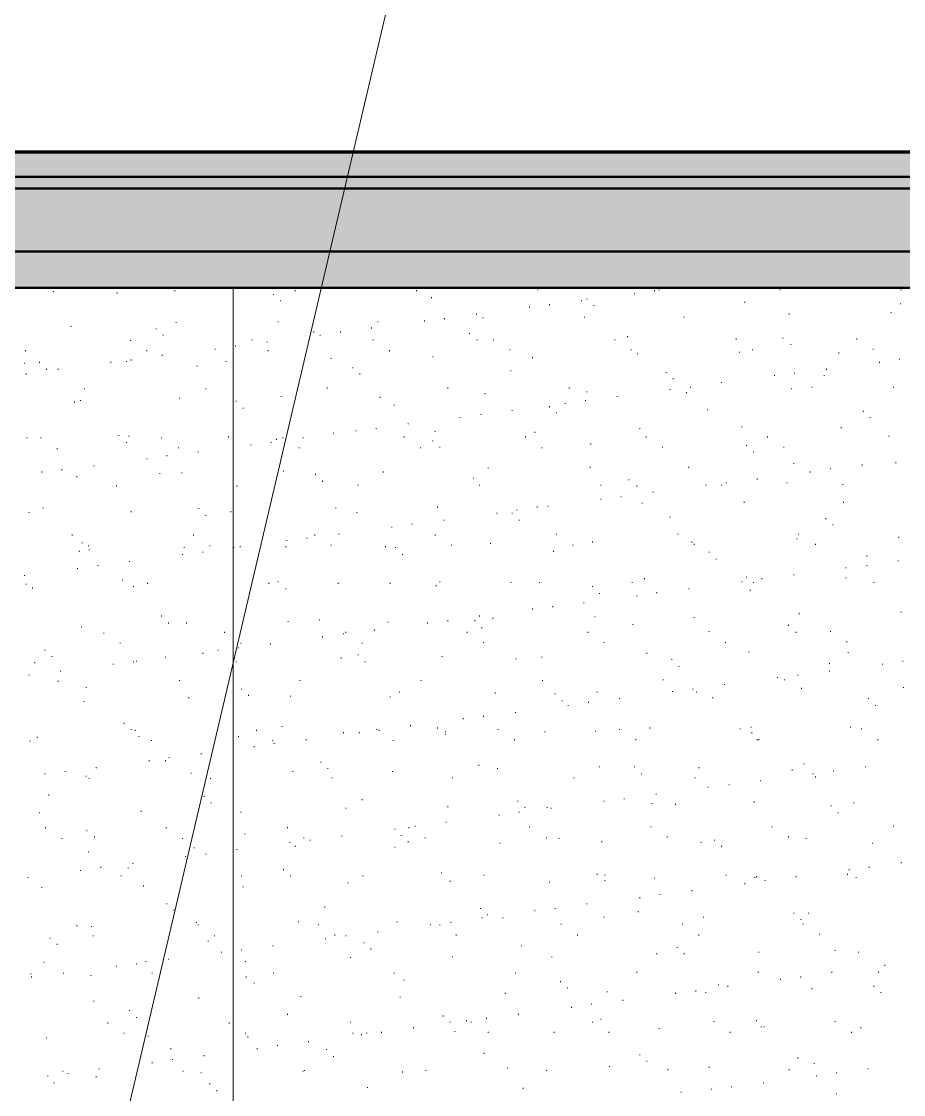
# Model space of a CAD drawing. Header units: inches. Extents: x 5 to 516, y -193 to 129.
# Drawn here: x 41.192 to 44.972, y -50.425 to -45.828 of the extents above; entities that cross this region are included whole.
import ezdxf

# ---------------------------------------------------------------- set-up
doc = ezdxf.new("R2010")
doc.units = ezdxf.units.IN
doc.header["$MEASUREMENT"] = 0
for name, color, linetype in [('Highlight', 210, 'Continuous'), ('PDF4_Geometry', 7, 'Continuous'), ('PDF4_Solid Fills', 7, 'Continuous')]:
    doc.layers.add(name, color=color, linetype=linetype)

msp = doc.modelspace()

# ---------------------------------------------------------------- hatches: boundary and pattern name
at = {"layer": 'PDF4_Solid Fills', "true_color": 0xb3b3b3, "transparency": 33554559}
for points in [[(48.845416, -46.4929831), (71.5387543, -46.4929831), (71.5387543, -46.5429787), (72.5987544, -46.5429787), (72.5987553, -46.4929831), (72.5987544, -46.4929787), (72.5987553, -46.3863164), (31.1987514, -46.3863164), (31.1987514, -46.5429787), (48.845416, -46.5429787)], [(31.1987514, -46.5429801), (31.1987514, -46.8129801), (31.1987514, -46.969646), (38.5354151, -46.969646), (48.845416, -46.969646), (48.845416, -46.8129801), (48.845416, -46.5429801)]]:
    msp.add_hatch(color=253, dxfattribs=at).paths.add_polyline_path(points)

# ---------------------------------------------------------------- linework, layer by layer
at = {"layer": 'Highlight'}
msp.add_line((23.3720821, -46.4929787), (77.1258262, -46.4929787), dxfattribs=at)
at = {"layer": 'PDF4_Geometry', "lineweight": 15}
for points in [[(41.1987522, -52.4029795), (43.255419, -43.6596452), (43.9220857, -43.6596452)], [(42.0987495, -54.9496512), (42.0987495, -46.9696506)], [(43.4054174, -46.979646), (43.4054174, -46.9763162)], [(43.9254166, -46.979646), (43.9254166, -46.9763162)], [(44.442086, -46.979646), (44.442086, -46.9763162)], [(44.9620853, -46.979646), (44.9620853, -46.9763162)], [(41.3287503, -46.9863124), (41.3287503, -46.9829826)], [(41.6020861, -46.9929788), (41.6020861, -46.9896489)], [(41.8487495, -46.9829826), (41.8487495, -46.979646)], [(42.2720826, -46.9996452), (42.2720826, -46.9963153)], [(42.3020848, -47.0263107), (42.3020848, -47.0229809)], [(42.365419, -46.9829826), (42.365419, -46.979646)], [(42.8854182, -46.9829826), (42.8854182, -46.979646)], [(42.9487523, -47.0129779), (42.9487523, -47.0096482)], [(43.5920833, -47.0263107), (43.5920833, -47.0229809)], [(43.6154191, -47.0196443), (43.6154191, -47.0163146)], [(43.8187543, -46.9963153), (43.8187543, -46.9929788)], [(43.9054174, -46.9829826), (43.9054174, -46.979646)], [(43.3687488, -47.0529831), (43.3687488, -47.0496465)], [(43.4554188, -47.0429801), (43.4554188, -47.0396503)], [(43.6454212, -47.0463167), (43.6454212, -47.0429801)], [(44.2920819, -47.0329839), (44.2920819, -47.0296473)], [(44.9587487, -47.0396503), (44.9587487, -47.0363137)], [(42.2920818, -47.1163173), (42.2920818, -47.1129807)], [(42.7187515, -47.1163173), (42.7187515, -47.1129807)], [(42.9187501, -47.1129807), (42.9187501, -47.1096441)], [(43.0054201, -47.1029777), (43.0054201, -47.0996479)], [(43.1420846, -47.0829785), (43.1420846, -47.0796487)], [(43.1687501, -47.0996479), (43.1687501, -47.0963113)], [(43.6054161, -47.0963113), (43.6054161, -47.0929815)], [(44.0320858, -47.0963113), (44.0320858, -47.0929815)], [(44.4820844, -47.0829785), (44.4820844, -47.0796487)], [(44.9187503, -47.0763121), (44.9187503, -47.0729823)], [(41.4054172, -47.1363165), (41.4054172, -47.1329798)], [(41.7687527, -47.1463127), (41.7687527, -47.1429828)], [(41.8554159, -47.1196471), (41.8554159, -47.1163173)], [(42.4454157, -47.1596455), (42.4454157, -47.1563156)], [(42.5587512, -47.1596455), (42.5587512, -47.1563156)], [(42.6920859, -47.1429828), (42.6920859, -47.1396462)], [(41.6587538, -47.196314), (41.6587538, -47.1929774)], [(41.7987481, -47.1729782), (41.7987481, -47.1696485)], [(42.178753, -47.1929774), (42.178753, -47.1896476)], [(42.245417, -47.2029804), (42.245417, -47.1996506)], [(42.4720812, -47.1729782), (42.4720812, -47.1696485)], [(42.6987523, -47.1929774), (42.6987523, -47.1896476)], [(43.1120824, -47.1663118), (43.1120824, -47.162982)], [(43.1454212, -47.1929774), (43.1454212, -47.1896476)], [(43.2154149, -47.1929774), (43.2154149, -47.1896476)], [(43.735421, -47.1929774), (43.735421, -47.1896476)], [(43.7887521, -47.1796446), (43.7887521, -47.1763148)], [(44.2554202, -47.1896476), (44.2554202, -47.186311)], [(44.4554188, -47.186311), (44.4554188, -47.1829812)], [(44.7720828, -47.1896476), (44.7720828, -47.186311)], [(41.2087484, -47.239649), (41.2087484, -47.2363124)], [(41.7287544, -47.239649), (41.7287544, -47.2363124)], [(42.0220826, -47.2329826), (42.0220826, -47.229646)], [(42.1087525, -47.2196498), (42.1087525, -47.2163132)], [(42.2487536, -47.239649), (42.2487536, -47.2363124)], [(42.7687528, -47.239649), (42.7687528, -47.2363124)], [(43.2854155, -47.2363124), (43.2854155, -47.2329826)], [(43.8054147, -47.2363124), (43.8054147, -47.2329826)], [(43.8320871, -47.2529818), (43.8320871, -47.2496452)], [(44.2687529, -47.2463154), (44.2687529, -47.2429788)], [(44.3254207, -47.2363124), (44.3254207, -47.2329826)], [(44.4887508, -47.2129834), (44.4887508, -47.2096468)], [(44.6954159, -47.2496452), (44.6954159, -47.2463154)], [(44.8420834, -47.2329826), (44.8420834, -47.229646)], [(41.2054186, -47.2929801), (41.2054186, -47.2896504)], [(41.2687527, -47.2896504), (41.2687527, -47.2863137)], [(41.5754205, -47.2896504), (41.5754205, -47.2863137)], [(41.6420845, -47.2863137), (41.6420845, -47.282984)], [(41.6620836, -47.2796474), (41.6620836, -47.2763107)], [(41.7954184, -47.2596482), (41.7954184, -47.2563116)], [(42.0687542, -47.2863137), (42.0687542, -47.282984)], [(42.5187528, -47.272981), (42.5187528, -47.2696444)], [(42.9554187, -47.2663146), (42.9554187, -47.262978)], [(43.3820816, -47.2696444), (43.3820816, -47.2663146)], [(44.8687489, -47.2896504), (44.8687489, -47.2863137)], [(44.9554189, -47.2763107), (44.9554189, -47.272981)], [(41.212085, -47.3396449), (41.212085, -47.3363151)], [(41.2987481, -47.3196457), (41.2987481, -47.3163159)], [(41.3487495, -47.3196457), (41.3487495, -47.3163159)], [(41.9454156, -47.3063129), (41.9454156, -47.3029831)], [(42.6120824, -47.3129794), (42.6120824, -47.3096495)], [(42.6420845, -47.3396449), (42.6420845, -47.3363151)], [(43.2887521, -47.3263121), (43.2887521, -47.3229823)], [(43.9554188, -47.3329785), (43.9554188, -47.3296487)], [(44.4187502, -47.3463113), (44.4187502, -47.3429815)], [(44.5054202, -47.3363151), (44.5054202, -47.3329785)], [(44.6320817, -47.3463113), (44.6320817, -47.3429815)], [(44.6420847, -47.3196457), (44.6420847, -47.3163159)], [(43.985421, -47.3596441), (43.985421, -47.3563143)], [(44.192086, -47.3763135), (44.192086, -47.3729837)], [(41.462085, -47.4029791), (41.462085, -47.3996493)], [(41.9820842, -47.4029791), (41.9820842, -47.3996493)], [(42.3054146, -47.436311), (42.3054146, -47.4329813)], [(42.5020834, -47.3996493), (42.5020834, -47.3963127)], [(42.7287545, -47.4396476), (42.7287545, -47.436311)], [(43.0187528, -47.3996493), (43.0187528, -47.3963127)], [(43.1787531, -47.4229783), (43.1787531, -47.4196485)], [(43.5387521, -47.3996493), (43.5387521, -47.3963127)], [(43.6154191, -47.4163119), (43.6154191, -47.412982)], [(43.7454171, -47.436311), (43.7454171, -47.4329813)], [(43.9720814, -47.4063156), (43.9720814, -47.4029791)], [(44.0420819, -47.4196485), (44.0420819, -47.4163119)], [(44.4920874, -47.4029791), (44.4920874, -47.3996493)], [(44.5787505, -47.3963127), (44.5787505, -47.3929829)], [(44.9287533, -47.3963127), (44.9287533, -47.3929829)], [(41.41875, -47.4596468), (41.41875, -47.456317)], [(41.4454156, -47.4529804), (41.4454156, -47.4496506)], [(41.8687487, -47.4429774), (41.8687487, -47.4396476)], [(42.1120823, -47.456317), (42.1120823, -47.4529804)], [(42.1420845, -47.4863124), (42.1420845, -47.4829826)], [(42.788752, -47.4729796), (42.788752, -47.4696498)], [(43.4554188, -47.479646), (43.4554188, -47.4763162)], [(43.5220827, -47.4663132), (43.5220827, -47.4629834)], [(43.6087526, -47.4529804), (43.6087526, -47.4496506)], [(43.072084, -47.5263108), (43.072084, -47.522981)], [(43.1620837, -47.512978), (43.1620837, -47.5096482)], [(43.2954185, -47.4963154), (43.2954185, -47.4929788)], [(43.4854209, -47.5063116), (43.4854209, -47.5029818)], [(44.1320816, -47.4929788), (44.1320816, -47.489649)], [(44.7987484, -47.4996452), (44.7987484, -47.4963154)], [(44.8287505, -47.5263108), (44.8287505, -47.522981)], [(42.7120851, -47.5729823), (42.7120851, -47.5696458)], [(42.8487496, -47.5529832), (42.8487496, -47.5496465)], [(43.8420833, -47.5729823), (43.8420833, -47.5696458)], [(44.2787492, -47.5663159), (44.2787492, -47.5629794)], [(44.7054189, -47.5696458), (44.7054189, -47.5663159)], [(41.2154147, -47.6129807), (41.2154147, -47.6096441)], [(41.2754191, -47.6129807), (41.2754191, -47.6096441)], [(41.6087524, -47.6029777), (41.6087524, -47.5996479)], [(41.6520875, -47.6063143), (41.6520875, -47.6029777)], [(41.7920817, -47.6129807), (41.7920817, -47.6096441)], [(42.0787503, -47.6096441), (42.0787503, -47.6063143)], [(42.2854154, -47.6196471), (42.2854154, -47.6163173)], [(42.3120878, -47.6129807), (42.3120878, -47.6096441)], [(42.3987509, -47.6129807), (42.3987509, -47.6096441)], [(42.528749, -47.5929815), (42.528749, -47.5896449)], [(42.6254151, -47.5829785), (42.6254151, -47.5796487)], [(42.832087, -47.6096441), (42.832087, -47.6063143)], [(42.9654149, -47.5863152), (42.9654149, -47.5829785)], [(43.3520862, -47.6096441), (43.3520862, -47.6063143)], [(43.3920846, -47.5896449), (43.3920846, -47.5863152)], [(43.8687489, -47.6096441), (43.8687489, -47.6063143)], [(44.3887481, -47.6096441), (44.3887481, -47.6063143)], [(44.9087541, -47.6063143), (44.9087541, -47.6029777)], [(41.3454196, -47.6596455), (41.3454196, -47.6563157)], [(41.6420845, -47.6329799), (41.6420845, -47.6296501)], [(41.8654189, -47.6563157), (41.8654189, -47.6529791)], [(42.1754165, -47.6429829), (42.1754165, -47.6396463)], [(42.2620864, -47.6329799), (42.2620864, -47.6296501)], [(42.3820815, -47.6563157), (42.3820815, -47.6529791)], [(42.9020876, -47.6563157), (42.9020876, -47.6529791)], [(42.9554187, -47.6263135), (42.9554187, -47.6229837)], [(42.9854209, -47.6529791), (42.9854209, -47.6496493)], [(43.4220868, -47.6563157), (43.4220868, -47.6529791)], [(43.6320816, -47.6396463), (43.6320816, -47.6363165)], [(43.9387494, -47.6529791), (43.9387494, -47.6496493)], [(44.2987483, -47.6463127), (44.2987483, -47.6429829)], [(44.4587486, -47.6529791), (44.4587486, -47.6496493)], [(41.7287544, -47.7029804), (41.7287544, -47.6996507)], [(41.8154175, -47.6896477), (41.8154175, -47.6863111)], [(41.9487523, -47.6729783), (41.9487523, -47.6696485)], [(44.3287505, -47.6729783), (44.3287505, -47.6696485)], [(41.2787489, -47.7596482), (41.2787489, -47.7563116)], [(41.3654189, -47.7496452), (41.3654189, -47.7463154)], [(41.5020833, -47.7329826), (41.5020833, -47.7296461)], [(42.3154176, -47.7563116), (42.3154176, -47.7529818)], [(42.7420873, -47.7596482), (42.7420873, -47.7563116)], [(43.1920859, -47.7429788), (43.1920859, -47.739649)], [(43.6287518, -47.739649), (43.6287518, -47.7363124)], [(44.0520849, -47.739649), (44.0520849, -47.7363124)], [(44.5020836, -47.7229796), (44.5020836, -47.7196498)], [(44.5720841, -47.7596482), (44.5720841, -47.7563116)], [(44.6587541, -47.7463154), (44.6587541, -47.7429788)], [(44.7954186, -47.7296461), (44.7954186, -47.7263162)], [(44.9387495, -47.7196498), (44.9387495, -47.7163132)], [(41.428753, -47.7796474), (41.428753, -47.7763108)], [(41.7854154, -47.7663146), (41.7854154, -47.762978)], [(41.8787517, -47.762978), (41.8787517, -47.7596482)], [(42.4520821, -47.7696444), (42.4520821, -47.7663146)], [(42.4820842, -47.7996466), (42.4820842, -47.7963168)], [(43.1287518, -47.7863138), (43.1287518, -47.782984)], [(43.7954185, -47.7929802), (43.7954185, -47.7896504)], [(44.2120852, -47.806313), (44.2120852, -47.8029832)], [(44.3454199, -47.7896504), (44.3454199, -47.7863138)], [(44.4720814, -47.806313), (44.4720814, -47.8029832)], [(41.5987495, -47.8196458), (41.5987495, -47.816316)], [(42.1154189, -47.8196458), (42.1154189, -47.816316)], [(42.6354181, -47.816316), (42.6354181, -47.8129794)], [(43.1554173, -47.816316), (43.1554173, -47.8129794)], [(43.6754166, -47.816316), (43.6754166, -47.8129794)], [(43.8287505, -47.8196458), (43.8287505, -47.816316)], [(43.898751, -47.8463113), (43.898751, -47.8429816)], [(44.1254153, -47.816316), (44.1254153, -47.8129794)], [(44.192086, -47.816316), (44.192086, -47.8129794)], [(44.7120853, -47.8129794), (44.7120853, -47.8096496)], [(43.6754166, -47.8763135), (43.6754166, -47.8729837)], [(43.7620865, -47.8663173), (43.7620865, -47.8629807)], [(43.8520862, -47.8929829), (43.8520862, -47.8896463)], [(44.2887522, -47.8896463), (44.2887522, -47.8863165)], [(44.715415, -47.8896463), (44.715415, -47.8863165)], [(41.2254178, -47.9329813), (41.2254178, -47.9296447)], [(41.2854153, -47.9129821), (41.2854153, -47.9096455)], [(41.6620836, -47.9296447), (41.6620836, -47.9263149)], [(41.952082, -47.9163119), (41.952082, -47.9129821)], [(41.9820842, -47.9463141), (41.9820842, -47.9429775)], [(42.0887533, -47.9296447), (42.0887533, -47.9263149)], [(42.538752, -47.9129821), (42.538752, -47.9096455)], [(42.6287518, -47.9329813), (42.6287518, -47.9296447)], [(42.9754179, -47.9096455), (42.9754179, -47.9063157)], [(43.2287545, -47.9363111), (43.2287545, -47.9329813)], [(43.2954185, -47.9363111), (43.2954185, -47.9329813)], [(43.3154176, -47.9229783), (43.3154176, -47.9196485)], [(43.4020876, -47.9096455), (43.4020876, -47.9063157)], [(43.4487524, -47.9063157), (43.4487524, -47.9029791)], [(42.865419, -47.9829826), (42.865419, -47.9796461)], [(43.0020834, -47.9663132), (43.0020834, -47.9629835)], [(43.3254206, -47.9663132), (43.3254206, -47.9629835)], [(43.9720814, -47.9529805), (43.9720814, -47.9496507)], [(44.6387481, -47.9596469), (44.6387481, -47.9563171)], [(44.6687502, -47.9863125), (44.6687502, -47.9829826)], [(41.4087538, -48.0296474), (41.4087538, -48.0263108)], [(41.928753, -48.0296474), (41.928753, -48.0263108)], [(42.4487523, -48.0296474), (42.4487523, -48.0263108)], [(42.5520848, -48.0263108), (42.5520848, -48.022981)], [(42.778749, -47.9963154), (42.778749, -47.9929789)], [(42.9654149, -48.0296474), (42.9654149, -48.0263108)], [(43.4854209, -48.0263108), (43.4854209, -48.022981)], [(44.0054201, -48.0263108), (44.0054201, -48.022981)], [(44.5220828, -48.0263108), (44.5220828, -48.022981)], [(41.452082, -48.0629794), (41.452082, -48.0596496)], [(41.4787544, -48.0763122), (41.4787544, -48.0729824)], [(41.8887479, -48.0829786), (41.8887479, -48.0796488)], [(41.9987536, -48.0763122), (41.9987536, -48.0729824)], [(42.1020861, -48.0829786), (42.1020861, -48.0796488)], [(42.1287517, -48.0796488), (42.1287517, -48.0763122)], [(42.3254206, -48.0796488), (42.3254206, -48.0763122)], [(42.3287503, -48.0529832), (42.3287503, -48.0496466)], [(42.4154203, -48.0429802), (42.4154203, -48.0396504)], [(42.5187528, -48.0729824), (42.5187528, -48.0696458)], [(42.7520834, -48.0796488), (42.7520834, -48.0763122)], [(42.7954184, -48.0829786), (42.7954184, -48.0796488)], [(43.0354155, -48.0729824), (43.0354155, -48.0696458)], [(43.2020821, -48.066316), (43.2020821, -48.0629794)], [(43.5554147, -48.0729824), (43.5554147, -48.0696458)], [(43.638748, -48.0596496), (43.638748, -48.056313)], [(44.0654177, -48.0596496), (44.0654177, -48.056313)], [(44.0754207, -48.0696458), (44.0754207, -48.066316)], [(44.5154164, -48.0463168), (44.5154164, -48.0429802)], [(44.5954199, -48.0696458), (44.5954199, -48.066316)], [(44.9520823, -48.0396504), (44.9520823, -48.0363138)], [(41.4387492, -48.099648), (41.4387492, -48.0963114)], [(41.4820842, -48.0929816), (41.4820842, -48.089645)], [(41.8820815, -48.1129808), (41.8820815, -48.1096441)], [(41.9687514, -48.1029778), (41.9687514, -48.099648)], [(42.8254206, -48.1129808), (42.8254206, -48.1096441)], [(43.4720813, -48.099648), (43.4720813, -48.0963114)], [(44.138748, -48.1029778), (44.138748, -48.099648)], [(44.8154178, -48.1196471), (44.8154178, -48.1163174)], [(41.4320828, -48.1729783), (41.4320828, -48.1696485)], [(41.5187527, -48.1596455), (41.5187527, -48.1563157)], [(41.6554172, -48.1429829), (41.6554172, -48.1396463)], [(44.1687502, -48.1329799), (44.1687502, -48.1296501)], [(44.725418, -48.1696485), (44.725418, -48.1663119)], [(44.8154178, -48.1596455), (44.8154178, -48.1563157)], [(44.9487525, -48.1396463), (44.9487525, -48.1363165)], [(41.2054186, -48.2029805), (41.2054186, -48.1996507)], [(43.8620825, -48.2163133), (43.8620825, -48.2129835)], [(44.2987483, -48.2096469), (44.2987483, -48.2063171)], [(44.3654191, -48.2163133), (44.3654191, -48.2129835)], [(44.5020836, -48.1996507), (44.5020836, -48.1963141)], [(44.725418, -48.2129835), (44.725418, -48.2096469)], [(41.212085, -48.239649), (41.212085, -48.2363125)], [(41.2387505, -48.2563117), (41.2387505, -48.2529819)], [(41.6254151, -48.2229797), (41.6254151, -48.2196499)], [(41.6720866, -48.2496453), (41.6720866, -48.2463154)], [(41.7320842, -48.2363125), (41.7320842, -48.2329827)], [(42.0987495, -48.2529819), (42.0987495, -48.2496453)], [(42.2520834, -48.2363125), (42.2520834, -48.2329827)], [(42.2920818, -48.2296461), (42.2920818, -48.2263163)], [(42.3254206, -48.2596483), (42.3254206, -48.2563117)], [(42.5487482, -48.2363125), (42.5487482, -48.2329827)], [(42.7720827, -48.2363125), (42.7720827, -48.2329827)], [(42.9687515, -48.2463154), (42.9687515, -48.2429789)], [(42.9854209, -48.2296461), (42.9854209, -48.2263163)], [(43.2887521, -48.2329827), (43.2887521, -48.2296461)], [(43.4120838, -48.2329827), (43.4120838, -48.2296461)], [(43.638748, -48.2496453), (43.638748, -48.2463154)], [(43.8087513, -48.2329827), (43.8087513, -48.2296461)], [(44.0520849, -48.2596483), (44.0520849, -48.2563117)], [(44.2787492, -48.2296461), (44.2787492, -48.2263163)], [(44.3154177, -48.2663147), (44.3154177, -48.262978)], [(44.3287505, -48.2329827), (44.3287505, -48.2296461)], [(44.8454199, -48.2329827), (44.8454199, -48.2296461)], [(43.6687502, -48.2796474), (43.6687502, -48.2763108)], [(43.8287505, -48.2896504), (43.8287505, -48.2863138)], [(43.9154204, -48.2763108), (43.9154204, -48.272981)], [(43.3820816, -48.3463114), (43.3820816, -48.3429816)], [(43.4687515, -48.3363152), (43.4687515, -48.3329786)], [(43.6020862, -48.3196458), (43.6020862, -48.316316)], [(44.9620853, -48.3596442), (44.9620853, -48.3563144)], [(41.7920817, -48.3763136), (41.7920817, -48.3729838)], [(42.3354167, -48.3996493), (42.3354167, -48.3963128)], [(42.4687515, -48.3929829), (42.4687515, -48.3896463)], [(42.7620864, -48.4029792), (42.7620864, -48.3996493)], [(43.0187528, -48.3963128), (43.0187528, -48.3929829)], [(43.1354182, -48.3963128), (43.1354182, -48.3929829)], [(43.1554173, -48.3763136), (43.1554173, -48.3729838)], [(43.2120851, -48.3863166), (43.2120851, -48.3829799)], [(43.648751, -48.3796502), (43.648751, -48.3763136)], [(44.0754207, -48.3829799), (44.0754207, -48.3796502)], [(44.5254193, -48.3663174), (44.5254193, -48.3629808)], [(41.4487522, -48.4229783), (41.4487522, -48.4196486)], [(41.5454183, -48.4496507), (41.5454183, -48.4463141)], [(41.8220839, -48.4063157), (41.8220839, -48.4029792)], [(41.8987509, -48.4063157), (41.8987509, -48.4029792)], [(42.0620878, -48.4463141), (42.0620878, -48.4429775)], [(42.582087, -48.4463141), (42.582087, -48.4429775)], [(42.7054187, -48.4363111), (42.7054187, -48.4329813)], [(42.9320829, -48.4063157), (42.9320829, -48.4029792)], [(43.1020862, -48.4463141), (43.1020862, -48.4429775)], [(43.1654204, -48.4263149), (43.1654204, -48.4229783)], [(43.6187488, -48.4463141), (43.6187488, -48.4429775)], [(43.8120879, -48.4129821), (43.8120879, -48.4096456)], [(44.138748, -48.4429775), (44.138748, -48.4396477)], [(44.4787546, -48.4163119), (44.4787546, -48.4129821)], [(44.5120866, -48.4463141), (44.5120866, -48.4429775)], [(44.6587541, -48.4429775), (44.6587541, -48.4396477)], [(41.6154189, -48.4929789), (41.6154189, -48.4896491)], [(42.1320815, -48.4929789), (42.1320815, -48.4896491)], [(42.2587498, -48.4963155), (42.2587498, -48.4929789)], [(42.4820842, -48.4663133), (42.4820842, -48.4629835)], [(42.572084, -48.4529805), (42.572084, -48.4496507)], [(42.6520875, -48.4929789), (42.6520875, -48.4896491)], [(43.1720867, -48.4896491), (43.1720867, -48.4863125)], [(43.6887494, -48.4896491), (43.6887494, -48.4863125)], [(44.2087486, -48.4896491), (44.2087486, -48.4863125)], [(44.7287546, -48.4863125), (44.7287546, -48.4829827)], [(41.2920817, -48.5229811), (41.2920817, -48.5196445)], [(41.9687514, -48.5363138), (41.9687514, -48.5329841)], [(42.0354154, -48.5229811), (42.0354154, -48.5196445)], [(42.1220853, -48.5129781), (42.1220853, -48.5096483)], [(42.6354181, -48.5429802), (42.6354181, -48.5396505)], [(43.8720855, -48.5363138), (43.8720855, -48.5329841)], [(44.3087513, -48.5296475), (44.3087513, -48.5263108)], [(44.735421, -48.5329841), (44.735421, -48.5296475)], [(41.2487535, -48.5763122), (41.2487535, -48.5729824)], [(41.3220839, -48.5496466), (41.3220839, -48.5463168)], [(41.5854167, -48.5829786), (41.5854167, -48.5796488)], [(41.6720866, -48.5729824), (41.6720866, -48.5696458)], [(41.6854194, -48.5696458), (41.6854194, -48.566316)], [(41.8087511, -48.5529832), (41.8087511, -48.5496466)], [(42.1120823, -48.5729824), (42.1120823, -48.5696458)], [(42.5620878, -48.556313), (42.5620878, -48.5529832)], [(42.6654203, -48.5729824), (42.6654203, -48.5696458)], [(42.9954171, -48.5496466), (42.9954171, -48.5463168)], [(43.3120879, -48.5596496), (43.3120879, -48.556313)], [(43.4220868, -48.5529832), (43.4220868, -48.5496466)], [(43.9787546, -48.5629795), (43.9787546, -48.5596496)], [(44.6554175, -48.5796488), (44.6554175, -48.5763122)], [(44.8820817, -48.5829786), (44.8820817, -48.5796488)], [(44.9687517, -48.5696458), (44.9687517, -48.566316)], [(41.2254178, -48.6296502), (41.2254178, -48.6263136)], [(41.3587524, -48.6129808), (41.3587524, -48.6096442)], [(44.00875, -48.5929816), (44.00875, -48.589645)], [(44.518753, -48.6296502), (44.518753, -48.6263136)], [(44.6554175, -48.6129808), (44.6554175, -48.6096442)], [(41.3487495, -48.6563157), (41.3487495, -48.6529792)], [(41.8687487, -48.6529792), (41.8687487, -48.6496494)], [(42.3854181, -48.6529792), (42.3854181, -48.6496494)], [(42.9054173, -48.6529792), (42.9054173, -48.6496494)], [(43.4254166, -48.6529792), (43.4254166, -48.6496494)], [(43.942086, -48.6496494), (43.942086, -48.6463128)], [(44.2054188, -48.6696486), (44.2054188, -48.666312)], [(44.4320831, -48.6396464), (44.4320831, -48.6363166)], [(44.4620852, -48.6496494), (44.4620852, -48.6463128)], [(41.4687514, -48.6829814), (41.4687514, -48.6796447)], [(41.9087539, -48.7263163), (41.9087539, -48.7229797)], [(42.1354181, -48.6896477), (42.1354181, -48.6863111)], [(42.1654203, -48.7163133), (42.1654203, -48.7129835)], [(42.3454197, -48.7196499), (42.3454197, -48.7163133)], [(42.7720827, -48.7229797), (42.7720827, -48.7196499)], [(42.8120878, -48.7029805), (42.8120878, -48.6996507)], [(43.2220813, -48.7063171), (43.2220813, -48.7029805)], [(43.4787545, -48.7096469), (43.4787545, -48.7063171)], [(43.658754, -48.7029805), (43.658754, -48.6996507)], [(43.9820844, -48.6996507), (43.9820844, -48.6963141)], [(44.0687543, -48.6896477), (44.0687543, -48.6863111)], [(44.0854169, -48.7029805), (44.0854169, -48.6996507)], [(44.1554174, -48.7263163), (44.1554174, -48.7229797)], [(44.5354156, -48.6863111), (44.5354156, -48.6829814)], [(44.9720814, -48.6829814), (44.9720814, -48.6796447)], [(41.4587484, -48.7429789), (41.4587484, -48.7396491)], [(43.5087499, -48.7396491), (43.5087499, -48.7363125)], [(43.5354155, -48.7596483), (43.5354155, -48.7563117)], [(43.6220854, -48.7463155), (43.6220854, -48.7429789)], [(43.7554201, -48.7296461), (43.7554201, -48.7263163)], [(44.8220841, -48.7296461), (44.8220841, -48.7263163)], [(44.8520863, -48.7596483), (44.8520863, -48.7563117)], [(43.0854168, -48.816316), (43.0854168, -48.8129795)], [(43.1720867, -48.806313), (43.1720867, -48.8029833)], [(43.3087513, -48.7896505), (43.3087513, -48.7863139)], [(41.6320814, -48.8363153), (41.6320814, -48.8329786)], [(41.6620836, -48.8629808), (41.6620836, -48.8596442)], [(42.3087512, -48.849648), (42.3087512, -48.8463114)], [(42.7154149, -48.8629808), (42.7154149, -48.8596442)], [(42.8587525, -48.8463114), (42.8587525, -48.8429816)], [(42.9754179, -48.8563144), (42.9754179, -48.8529778)], [(43.2354209, -48.8629808), (43.2354209, -48.8596442)], [(43.7554201, -48.8629808), (43.7554201, -48.8596442)], [(43.8854182, -48.8563144), (43.8854182, -48.8529778)], [(44.2720828, -48.8596442), (44.2720828, -48.8563144)], [(44.3187543, -48.8529778), (44.3187543, -48.849648)], [(44.7454172, -48.8529778), (44.7454172, -48.849648)], [(44.792082, -48.8596442), (44.792082, -48.8563144)], [(41.2587498, -48.8963128), (41.2587498, -48.892983)], [(41.678753, -48.8663174), (41.678753, -48.8629808)], [(41.6954156, -48.892983), (41.6954156, -48.8896464)], [(41.7487536, -48.9096456), (41.7487536, -48.9063158)], [(42.1220853, -48.892983), (42.1220853, -48.8896464)], [(42.1987523, -48.8663174), (42.1987523, -48.8629808)], [(42.2687528, -48.9096456), (42.2687528, -48.9063158)], [(42.4120837, -48.9063158), (42.4120837, -48.9029792)], [(42.572084, -48.8763136), (42.572084, -48.8729838)], [(42.6387479, -48.8763136), (42.6387479, -48.8729838)], [(42.7254179, -48.8663174), (42.7254179, -48.8629808)], [(42.7854154, -48.9096456), (42.7854154, -48.9063158)], [(43.0087499, -48.8729838), (43.0087499, -48.8696472)], [(43.0087499, -48.88298), (43.0087499, -48.8796502)], [(43.3054146, -48.9063158), (43.3054146, -48.9029792)], [(43.4354195, -48.8729838), (43.4354195, -48.8696472)], [(43.6520876, -48.8696472), (43.6520876, -48.8663174)], [(43.8254207, -48.9063158), (43.8254207, -48.9029792)], [(44.3220841, -48.8763136), (44.3220841, -48.8729838)], [(44.3454199, -48.9063158), (44.3454199, -48.9029792)], [(44.3520863, -48.9063158), (44.3520863, -48.9029792)], [(44.8620825, -48.9063158), (44.8620825, -48.9029792)], [(41.2287544, -48.9129822), (41.2287544, -48.9096456)], [(42.1887493, -48.9363112), (42.1887493, -48.9329814)], [(42.2754192, -48.9229784), (42.2754192, -48.9196486)], [(41.7387506, -48.9963155), (41.7387506, -48.9929789)], [(41.8087511, -48.9963155), (41.8087511, -48.9929789)], [(41.8254205, -48.9829827), (41.8254205, -48.9796462)], [(41.962085, -48.9663133), (41.962085, -48.9629835)], [(42.4754179, -49.0029819), (42.4754179, -48.9996453)], [(41.3787517, -49.0429803), (41.3787517, -49.0396505)], [(41.5120863, -49.0263109), (41.5120863, -49.0229811)], [(41.91875, -49.0496467), (41.91875, -49.0463169)], [(42.355416, -49.0429803), (42.355416, -49.0396505)], [(42.50542, -49.0296475), (42.50542, -49.0263109)], [(42.7820857, -49.0429803), (42.7820857, -49.0396505)], [(43.1520876, -49.0163147), (43.1520876, -49.0129781)], [(43.2320843, -49.0296475), (43.2320843, -49.0263109)], [(43.6687502, -49.0229811), (43.6687502, -49.0196445)], [(43.8187543, -49.0229811), (43.8187543, -49.0196445)], [(44.0954199, -49.0263109), (44.0954199, -49.0229811)], [(44.4954172, -49.0363139), (44.4954172, -49.0329841)], [(44.5454186, -49.0096483), (44.5454186, -49.0063117)], [(44.6720869, -49.0396505), (44.6720869, -49.0363139)], [(44.8087514, -49.0229811), (44.8087514, -49.0196445)], [(41.2920817, -49.0529833), (41.2920817, -49.0496467)], [(41.4687514, -49.0629795), (41.4687514, -49.0596497)], [(41.4820842, -49.0729824), (41.4820842, -49.0696459)], [(42.0020834, -49.0729824), (42.0020834, -49.0696459)], [(42.5220826, -49.0696459), (42.5220826, -49.0663161)], [(43.0387521, -49.0696459), (43.0387521, -49.0663161)], [(43.5587513, -49.0696459), (43.5587513, -49.0663161)], [(43.8487497, -49.0529833), (43.8487497, -49.0496467)], [(44.0787505, -49.0696459), (44.0787505, -49.0663161)], [(44.3587527, -49.0829787), (44.3587527, -49.0796488)], [(44.5854169, -49.0529833), (44.5854169, -49.0496467)], [(44.5954199, -49.0663161), (44.5954199, -49.0629795)], [(43.9120838, -49.1396464), (43.9120838, -49.1363166)], [(44.1354183, -49.1096442), (44.1354183, -49.1063144)], [(44.225418, -49.0996481), (44.225418, -49.0963114)], [(41.3087511, -49.142983), (41.3087511, -49.1396464)], [(41.9754178, -49.1496494), (41.9754178, -49.1463128)], [(42.00542, -49.176315), (42.00542, -49.1729784)], [(42.6520875, -49.1629822), (42.6520875, -49.1596456)], [(43.3187543, -49.1696486), (43.3187543, -49.166312)], [(43.6887494, -49.1696486), (43.6887494, -49.166312)], [(43.7754193, -49.1596456), (43.7754193, -49.1563158)], [(43.8954212, -49.1796448), (43.8954212, -49.176315)], [(43.9954171, -49.1829814), (43.9954171, -49.1796448)], [(44.3320871, -49.1729784), (44.3320871, -49.1696486)], [(44.75875, -49.176315), (44.75875, -49.1729784)], [(41.2687527, -49.21965), (41.2687527, -49.2163133)], [(41.7054186, -49.2129836), (41.7054186, -49.209647)], [(42.1320815, -49.2163133), (42.1320815, -49.2129836)], [(42.582087, -49.1996508), (42.582087, -49.1963142)], [(43.0187528, -49.1929776), (43.0187528, -49.1896478)], [(43.2387507, -49.2296462), (43.2387507, -49.2263163)], [(43.3254206, -49.2163133), (43.3254206, -49.2129836)], [(43.3487496, -49.1963142), (43.3487496, -49.1929776)], [(43.4454158, -49.1963142), (43.4454158, -49.1929776)], [(43.4620852, -49.1996508), (43.4620852, -49.1963142)], [(44.6620839, -49.1896478), (44.6620839, -49.1863112)], [(44.692086, -49.21965), (44.692086, -49.2163133)], [(42.8787518, -49.2763109), (42.8787518, -49.2729811)], [(43.0120864, -49.2596483), (43.0120864, -49.2563117)], [(44.9287533, -49.2763109), (44.9287533, -49.2729811)], [(41.2954183, -49.2829841), (41.2954183, -49.2796475)], [(41.4720812, -49.2963169), (41.4720812, -49.2929803)], [(41.5054199, -49.3229825), (41.5054199, -49.3196459)], [(41.8120877, -49.2829841), (41.8120877, -49.2796475)], [(42.1487509, -49.3096497), (42.1487509, -49.3063131)], [(42.332087, -49.2829841), (42.332087, -49.2796475)], [(42.5654176, -49.3196459), (42.5654176, -49.3163161)], [(42.7920818, -49.2896505), (42.7920818, -49.2863139)], [(42.8187542, -49.3163161), (42.8187542, -49.3129795)], [(42.8520862, -49.2829841), (42.8520862, -49.2796475)], [(43.3687488, -49.2796475), (43.3687488, -49.2763109)], [(43.888748, -49.2796475), (43.888748, -49.2763109)], [(43.9587486, -49.3229825), (43.9587486, -49.3196459)], [(44.4087541, -49.2796475), (44.4087541, -49.2763109)], [(44.4787546, -49.3229825), (44.4787546, -49.3196459)], [(41.3654189, -49.3296489), (41.3654189, -49.3263123)], [(41.8820815, -49.3296489), (41.8820815, -49.3263123)], [(41.9320829, -49.3696472), (41.9320829, -49.3663175)], [(42.3420832, -49.3463115), (42.3420832, -49.3429817)], [(42.365419, -49.3629809), (42.365419, -49.3596442)], [(42.4020875, -49.3263123), (42.4020875, -49.3229825)], [(42.4287531, -49.3363153), (42.4287531, -49.3329787)], [(42.7920818, -49.3663175), (42.7920818, -49.3629809)], [(42.8487496, -49.3429817), (42.8487496, -49.3396451)], [(42.9220867, -49.3263123), (42.9220867, -49.3229825)], [(43.2420873, -49.3496481), (43.2420873, -49.3463115)], [(43.4420859, -49.3263123), (43.4420859, -49.3229825)], [(43.4954171, -49.3296489), (43.4954171, -49.3263123)], [(43.6787532, -49.3429817), (43.6787532, -49.3396451)], [(44.1054161, -49.3463115), (44.1054161, -49.3429817)], [(44.1620838, -49.3363153), (44.1620838, -49.3329787)], [(44.192086, -49.3629809), (44.192086, -49.3596442)], [(44.5554147, -49.3296489), (44.5554147, -49.3263123)], [(44.8387535, -49.3496481), (44.8387535, -49.3463115)], [(41.4787544, -49.3863166), (41.4787544, -49.38298)], [(41.8954211, -49.4063158), (41.8954211, -49.4029792)], [(41.9820842, -49.3963129), (41.9820842, -49.392983)], [(42.1154189, -49.3763136), (42.1154189, -49.3729839)], [(41.5320856, -49.4529806), (41.5320856, -49.4496508)], [(41.6487508, -49.4563172), (41.6487508, -49.4529806)], [(41.66875, -49.4363112), (41.66875, -49.4329814)], [(42.3154176, -49.4629836), (42.3154176, -49.459647)], [(44.7387508, -49.4629836), (44.7387508, -49.459647)], [(44.8254208, -49.4529806), (44.8254208, -49.4496508)], [(44.9620853, -49.4329814), (44.9620853, -49.4296448)], [(41.2187514, -49.4963155), (41.2187514, -49.492979)], [(41.4454156, -49.4663134), (41.4454156, -49.4629836)], [(41.6187487, -49.4896491), (41.6187487, -49.4863126)], [(42.1354181, -49.4896491), (42.1354181, -49.4863126)], [(42.3454197, -49.4896491), (42.3454197, -49.4863126)], [(42.6554173, -49.4896491), (42.6554173, -49.4863126)], [(42.9920873, -49.4763164), (42.9920873, -49.4729798)], [(43.1754166, -49.4863126), (43.1754166, -49.4829828)], [(43.658754, -49.4829828), (43.658754, -49.4796462)], [(43.6920859, -49.4863126), (43.6920859, -49.4829828)], [(43.9054174, -49.4996454), (43.9054174, -49.4963155)], [(44.2120852, -49.4863126), (44.2120852, -49.4829828)], [(44.3354169, -49.4963155), (44.3354169, -49.492979)], [(44.3420833, -49.492979), (44.3420833, -49.4896491)], [(44.5120866, -49.492979), (44.5120866, -49.4896491)], [(44.7320844, -49.4829828), (44.7320844, -49.4796462)], [(44.768753, -49.4963155), (44.768753, -49.492979)], [(41.2787489, -49.5396505), (41.2787489, -49.5363139)], [(41.7154148, -49.5329841), (41.7154148, -49.5296475)], [(42.1420845, -49.5363139), (42.1420845, -49.5329841)], [(42.5920832, -49.5196445), (42.5920832, -49.5163148)], [(43.0287491, -49.5129781), (43.0287491, -49.5096484)], [(43.4554188, -49.5163148), (43.4554188, -49.5129781)], [(43.6920859, -49.5096484), (43.6920859, -49.5063118)], [(44.0654177, -49.5529833), (44.0654177, -49.5496467)], [(44.2920819, -49.5229811), (44.2920819, -49.5196445)], [(44.3787519, -49.5096484), (44.3787519, -49.5063118)], [(43.8420833, -49.5829787), (43.8420833, -49.5796489)], [(43.9287532, -49.5696459), (43.9287532, -49.5663161)], [(41.8154175, -49.6096443), (41.8154175, -49.6063145)], [(41.8454197, -49.6363167), (41.8454197, -49.63298)], [(42.4920872, -49.6229839), (42.4920872, -49.6196473)], [(43.158754, -49.6296503), (43.158754, -49.6263137)], [(43.3920846, -49.6396464), (43.3920846, -49.6363167)], [(43.4787545, -49.6296503), (43.4787545, -49.6263137)], [(43.6154191, -49.6096443), (43.6154191, -49.6063145)], [(43.8354168, -49.642983), (43.8354168, -49.6396464)], [(41.9420858, -49.6896478), (41.9420858, -49.6863112)], [(42.3787517, -49.6863112), (42.3787517, -49.6829814)], [(42.8020848, -49.6863112), (42.8020848, -49.6829814)], [(43.0320857, -49.6896478), (43.0320857, -49.6863112)], [(43.1654204, -49.6696487), (43.1654204, -49.666312)], [(43.1887494, -49.6563158), (43.1887494, -49.6529793)], [(43.2554201, -49.6696487), (43.2554201, -49.666312)], [(43.6887494, -49.666312), (43.6887494, -49.6629822)], [(44.1154191, -49.666312), (44.1154191, -49.6629822)], [(44.5020836, -49.6496494), (44.5020836, -49.6463129)], [(44.5320858, -49.676315), (44.5320858, -49.6729784)], [(44.5654177, -49.6496494), (44.5654177, -49.6463129)], [(41.428753, -49.7029806), (41.428753, -49.6996508)], [(41.4920872, -49.7063172), (41.4920872, -49.7029806)], [(41.9487523, -49.6996508), (41.9487523, -49.6963142)], [(42.4654148, -49.6996508), (42.4654148, -49.6963142)], [(42.7187515, -49.7296462), (42.7187515, -49.7263164)], [(42.9454157, -49.6996508), (42.9454157, -49.6963142)], [(42.9854209, -49.6996508), (42.9854209, -49.6963142)], [(43.5054201, -49.6963142), (43.5054201, -49.6929776)], [(44.0254193, -49.6963142), (44.0254193, -49.6929776)], [(44.542082, -49.6963142), (44.542082, -49.6929776)], [(41.3154175, -49.7563118), (41.3154175, -49.752982)], [(41.3454196, -49.7829842), (41.3454196, -49.7796476)], [(41.4987536, -49.7463156), (41.4987536, -49.742979)], [(41.9920872, -49.7696446), (41.9920872, -49.7663148)], [(42.0187528, -49.7463156), (42.0187528, -49.742979)], [(42.495417, -49.7596484), (42.495417, -49.7563118)], [(42.5354154, -49.742979), (42.5354154, -49.7396492)], [(42.582087, -49.7463156), (42.582087, -49.742979)], [(42.6587539, -49.7763109), (42.6587539, -49.7729812)], [(43.0554146, -49.742979), (43.0554146, -49.7396492)], [(43.5754207, -49.742979), (43.5754207, -49.7396492)], [(44.0954199, -49.742979), (44.0954199, -49.7396492)], [(44.6120825, -49.7396492), (44.6120825, -49.7363126)], [(42.0487481, -49.8163161), (42.0487481, -49.8129796)], [(42.1354181, -49.8063131), (42.1354181, -49.8029833)], [(42.2687528, -49.7896506), (42.2687528, -49.7863139)], [(42.6887493, -49.8029833), (42.6887493, -49.7996467)], [(43.3354168, -49.7896506), (43.3354168, -49.7863139)], [(43.9154204, -49.8229825), (43.9154204, -49.8196459)], [(44.0020835, -49.7963169), (44.0020835, -49.7929803)], [(44.0320858, -49.8229825), (44.0320858, -49.8196459)], [(44.3520863, -49.8163161), (44.3520863, -49.8129796)], [(44.6787532, -49.8096497), (44.6787532, -49.8063131)], [(44.7787492, -49.8163161), (44.7787492, -49.8129796)], [(41.2887519, -49.8596443), (41.2887519, -49.8563145)], [(41.5987495, -49.8763137), (41.5987495, -49.8729839)], [(41.6854194, -49.8663175), (41.6854194, -49.8629809)], [(41.7254178, -49.8563145), (41.7254178, -49.8529779)], [(41.8220839, -49.8463115), (41.8220839, -49.8429817)], [(42.1520875, -49.8563145), (42.1520875, -49.8529779)], [(42.6020861, -49.8396451), (42.6020861, -49.8363153)], [(43.0387521, -49.8363153), (43.0387521, -49.8329787)], [(43.4654149, -49.8363153), (43.4654149, -49.8329787)], [(44.8920847, -49.8729839), (44.8920847, -49.8696473)], [(41.2320841, -49.9096457), (41.2320841, -49.9063158)], [(41.2354208, -49.9229785), (41.2354208, -49.9196487)], [(41.3720853, -49.9063158), (41.3720853, -49.9029793)], [(41.4887505, -49.9163121), (41.4887505, -49.9129822)], [(41.7520833, -49.9063158), (41.7520833, -49.9029793)], [(42.1554173, -49.9229785), (42.1554173, -49.9196487)], [(42.2720826, -49.9063158), (42.2720826, -49.9029793)], [(42.788752, -49.9063158), (42.788752, -49.9029793)], [(43.3087513, -49.9063158), (43.3087513, -49.9029793)], [(43.8287505, -49.9029793), (43.8287505, -49.8996495)], [(44.3487497, -49.9029793), (44.3487497, -49.8996495)], [(44.5320858, -49.9229785), (44.5320858, -49.9196487)], [(44.6654205, -49.9029793), (44.6654205, -49.8996495)], [(44.8654192, -49.9029793), (44.8654192, -49.8996495)], [(42.1887493, -49.9496508), (42.1887493, -49.9463142)], [(42.832087, -49.9363112), (42.832087, -49.9329815)], [(43.5020835, -49.9429776), (43.5020835, -49.9396478)], [(44.1787532, -49.9563172), (44.1787532, -49.9529806)], [(44.2187516, -49.9629836), (44.2187516, -49.959647)], [(44.4454158, -49.9329815), (44.4454158, -49.9296448)], [(44.8454199, -49.9629836), (44.8454199, -49.959647)], [(41.952082, -50.0129782), (41.952082, -50.0096484)], [(42.3887479, -50.0063118), (42.3887479, -50.002982)], [(42.8154176, -50.0096484), (42.8154176, -50.0063118)], [(43.2654163, -49.992979), (43.2654163, -49.9896492)], [(43.5320857, -49.96965), (43.5320857, -49.9663134)], [(43.7020822, -49.9863126), (43.7020822, -49.9829828)], [(43.9954171, -49.992979), (43.9954171, -49.9896492)], [(44.0820871, -49.9829828), (44.0820871, -49.9796462)], [(44.1254153, -49.9896492), (44.1254153, -49.9863126)], [(44.5787505, -49.9729798), (44.5787505, -49.96965)], [(44.8754153, -49.9896492), (44.8754153, -49.9863126)], [(41.5020833, -50.026311), (41.5020833, -50.0229812)], [(43.5487483, -50.0529834), (43.5487483, -50.0496467)], [(43.6354182, -50.0396506), (43.6354182, -50.036314)], [(43.7687529, -50.0229812), (43.7687529, -50.0196446)], [(41.6554172, -50.0663161), (41.6554172, -50.0629796)], [(41.6854194, -50.0963115), (41.6854194, -50.0929817)], [(42.332087, -50.0829787), (42.332087, -50.0796489)], [(42.9987537, -50.0896451), (42.9987537, -50.0863154)], [(43.1854195, -50.0996481), (43.1854195, -50.0963115)], [(43.322084, -50.0829787), (43.322084, -50.0796489)], [(43.6754166, -50.1029779), (43.6754166, -50.0996481)], [(41.5620877, -50.1196473), (41.5620877, -50.1163175)], [(42.0820869, -50.1196473), (42.0820869, -50.1163175)], [(42.6020861, -50.1163175), (42.6020861, -50.1129809)], [(42.8720854, -50.1396465), (42.8720854, -50.1363167)], [(43.0287491, -50.1163175), (43.0287491, -50.1129809)], [(43.0987496, -50.1096443), (43.0987496, -50.1063145)], [(43.1187488, -50.1163175), (43.1187488, -50.1129809)], [(43.638748, -50.1163175), (43.638748, -50.1129809)], [(43.9254166, -50.1429831), (43.9254166, -50.1396465)], [(44.158754, -50.1129809), (44.158754, -50.1096443)], [(44.3420833, -50.1096443), (44.3420833, -50.1063145)], [(44.3620825, -50.1363167), (44.3620825, -50.1329801)], [(44.3754153, -50.1363167), (44.3754153, -50.1329801)], [(44.6787532, -50.1129809), (44.6787532, -50.1096443)], [(44.7887522, -50.1396465), (44.7887522, -50.1363167)], [(41.2987481, -50.1829815), (41.2987481, -50.1796449)], [(41.6320814, -50.1629823), (41.6320814, -50.1596457)], [(41.7354208, -50.1763151), (41.7354208, -50.1729785)], [(42.1520875, -50.1629823), (42.1520875, -50.1596457)], [(42.1620837, -50.1796449), (42.1620837, -50.1763151)], [(42.6120824, -50.1629823), (42.6120824, -50.1596457)], [(42.6487509, -50.1696487), (42.6487509, -50.1663121)], [(42.6720867, -50.1629823), (42.6720867, -50.1596457)], [(42.7354209, -50.1596457), (42.7354209, -50.1563159)], [(43.0487482, -50.1563159), (43.0487482, -50.1529793)], [(43.1920859, -50.1596457), (43.1920859, -50.1563159)], [(43.4754179, -50.1596457), (43.4754179, -50.1563159)], [(43.7087486, -50.1596457), (43.7087486, -50.1563159)], [(44.2287546, -50.1596457), (44.2287546, -50.1563159)], [(44.7487538, -50.1596457), (44.7487538, -50.1563159)], [(41.8320869, -50.2296463), (41.8320869, -50.2263164)], [(42.2020821, -50.2296463), (42.2020821, -50.2263164)], [(42.288752, -50.2163134), (42.288752, -50.2129836)], [(42.4220867, -50.1996509), (42.4220867, -50.1963143)], [(42.4987536, -50.2329828), (42.4987536, -50.2296463)], [(41.7520833, -50.2896506), (41.7520833, -50.286314)], [(41.8387533, -50.276311), (41.8387533, -50.2729812)], [(41.9754178, -50.2596484), (41.9754178, -50.2563118)], [(42.528749, -50.2629782), (42.528749, -50.2596484)], [(43.1754166, -50.2496454), (43.1754166, -50.2463156)], [(43.8420833, -50.2563118), (43.8420833, -50.252982)], [(43.8720855, -50.2829842), (43.8720855, -50.2796476)], [(44.518753, -50.2696446), (44.518753, -50.2663148)], [(41.3687487, -50.3263124), (41.3687487, -50.3229825)], [(41.3920844, -50.3363154), (41.3920844, -50.3329788)], [(41.5254191, -50.3163162), (41.5254191, -50.3129796)], [(41.8854181, -50.3263124), (41.8854181, -50.3229825)], [(41.962085, -50.3329788), (41.962085, -50.3296489)], [(42.3987509, -50.3263124), (42.3987509, -50.3229825)], [(42.4054173, -50.3229825), (42.4054173, -50.319646)], [(42.8254206, -50.3296489), (42.8254206, -50.3263124)], [(42.9254166, -50.3229825), (42.9254166, -50.319646)], [(43.2754192, -50.3129796), (43.2754192, -50.3096498)], [(43.4420859, -50.3229825), (43.4420859, -50.319646)], [(43.7120852, -50.3063132), (43.7120852, -50.3029834)], [(43.9620852, -50.319646), (43.9620852, -50.3163162)], [(44.138748, -50.3096498), (44.138748, -50.3063132)], [(44.4820844, -50.319646), (44.4820844, -50.3163162)], [(44.5887535, -50.2929804), (44.5887535, -50.2896506)], [(44.6854196, -50.3329788), (44.6854196, -50.3296489)], [(44.8187544, -50.3163162), (44.8187544, -50.3129796)], [(41.3054145, -50.3463115), (41.3054145, -50.3429818)], [(41.3320869, -50.3763137), (41.3320869, -50.3729839)], [(41.5120863, -50.3496482), (41.5120863, -50.3463115)], [(41.9987536, -50.3796503), (41.9987536, -50.3763137)], [(44.3720855, -50.3763137), (44.3720855, -50.3729839)], [(44.5987497, -50.3463115), (44.5987497, -50.3429818)], [(42.028749, -50.4096457), (42.028749, -50.4063159)], [(42.6754165, -50.3963129), (42.6754165, -50.3929831)], [(43.3420833, -50.3996495), (43.3420833, -50.3963129)], [(44.0187529, -50.4163121), (44.0187529, -50.4129823)], [(44.148751, -50.4029793), (44.148751, -50.3996495)], [(44.235421, -50.3929831), (44.235421, -50.3896465)], [(44.6854196, -50.4229785), (44.6854196, -50.4196487)]]:
    msp.add_lwpolyline(points, dxfattribs=at)
at = {"layer": 'PDF4_Geometry', "lineweight": 70}
msp.add_lwpolyline([(26.5987483, -46.9696498), (26.5987483, -46.3863164), (72.598752, -46.3863164), (72.598752, -46.9696498)], dxfattribs=at)
at = {"layer": 'PDF4_Geometry', "lineweight": 50}
for points in [[(31.1987514, -46.4929787), (71.5387543, -46.4929787)], [(31.1987514, -46.4929787), (72.5987553, -46.4929787), (71.5387543, -46.4929787)], [(31.1987514, -46.4929787), (71.5387543, -46.4929787), (38.5354185, -46.4929787)], [(38.5354151, -46.4929787), (48.845416, -46.4929787)], [(38.5354151, -46.4929787), (48.845416, -46.4929787)], [(38.5354151, -46.4929787), (48.845416, -46.4929787)], [(38.5354151, -46.4929787), (48.845416, -46.4929787)], [(38.5354151, -46.4929787), (48.845416, -46.4929787)], [(38.5354151, -46.4929787), (48.845416, -46.4929787)], [(48.8454203, -46.4929787), (38.5354193, -46.4929787)], [(38.5354151, -46.5429801), (48.845416, -46.5429801)], [(38.5354151, -46.5429801), (48.845416, -46.5429801)], [(38.5354151, -46.8129793), (48.845416, -46.8129793)], [(38.5354151, -46.8129793), (48.845416, -46.8129793)]]:
    msp.add_lwpolyline(points, close=True, dxfattribs=at)
at = {"layer": 'PDF4_Geometry', "lineweight": 35}
for points in [[(41.4720812, -46.4929787), (41.2220812, -46.4929787)], [(41.8487495, -46.4929787), (41.5987495, -46.4929787)], [(42.2220812, -46.4929787), (41.9720812, -46.4929787)], [(42.5987496, -46.4929787), (42.3487495, -46.4929787)], [(42.9720813, -46.4929787), (42.7220813, -46.4929787)], [(43.3487496, -46.4929787), (43.0987496, -46.4929787)], [(43.7220814, -46.4929787), (43.4720813, -46.4929787)], [(44.0987497, -46.4929787), (43.8487497, -46.4929787)], [(44.4720814, -46.4929787), (44.2220814, -46.4929787)], [(44.8487497, -46.4929787), (44.5987497, -46.4929787)]]:
    msp.add_lwpolyline(points, dxfattribs=at)
at = {"layer": 'PDF4_Geometry', "lineweight": 50}
msp.add_lwpolyline([(26.5987483, -46.9696498), (72.598752, -46.9696498)], dxfattribs=at)
at = {"layer": 'PDF4_Geometry', "lineweight": 15}
msp.add_lwpolyline([(44.0587513, -47.3929829), (44.0587513, -47.3963127)], close=True, dxfattribs=at)

doc.saveas('drawing.dxf')
